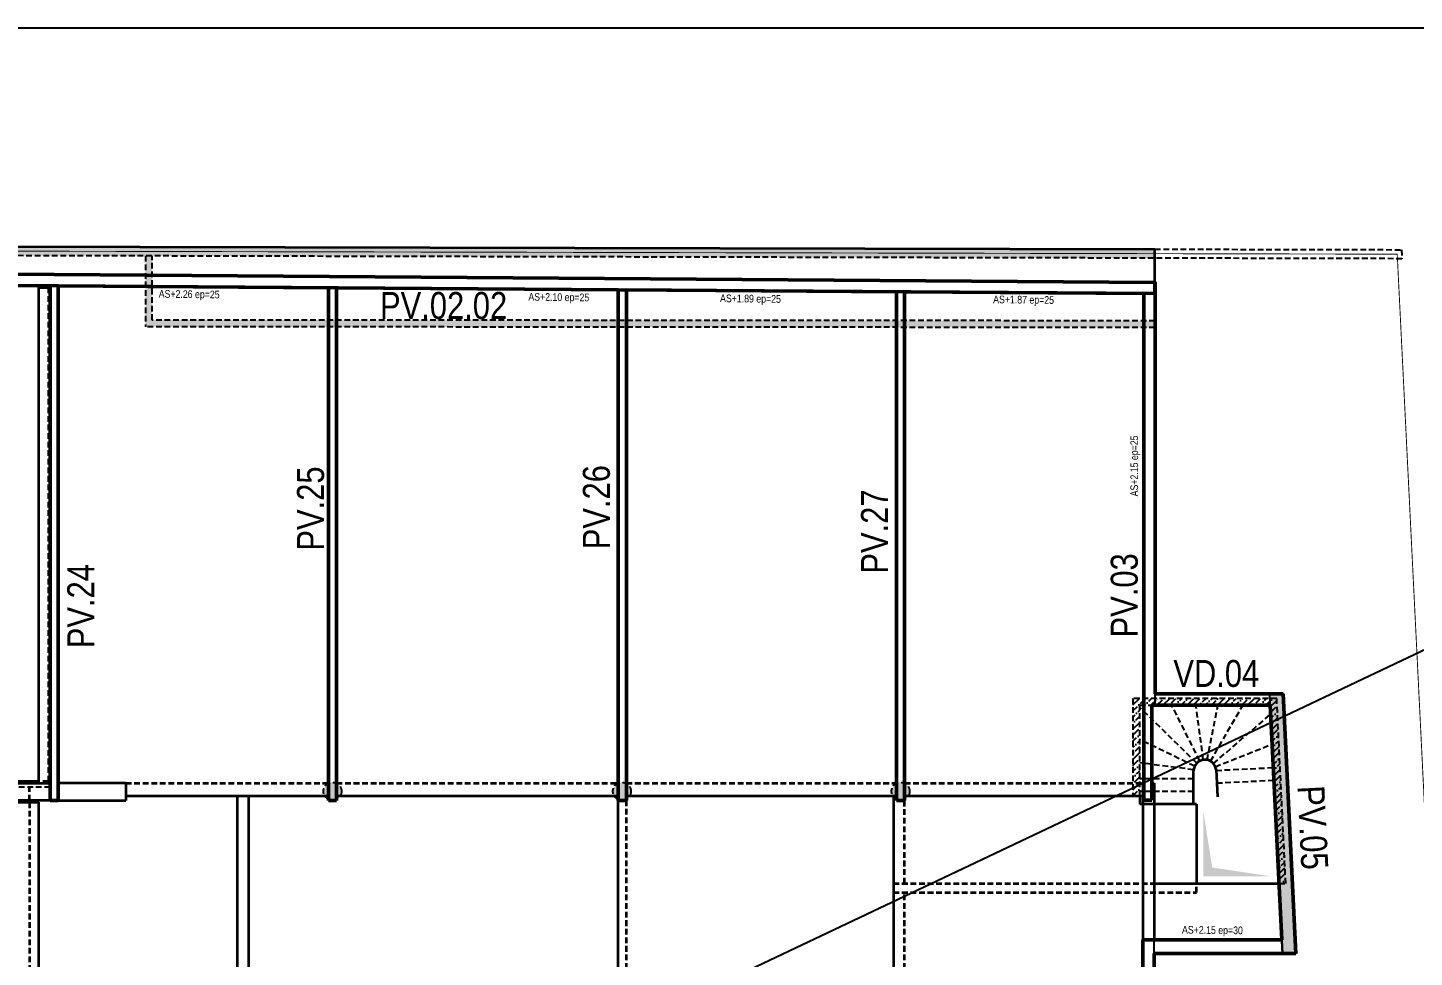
# Model space of a CAD drawing. Extents: x -10329 to 23244, y -15032 to -6928.
# Drawn here: x -1895 to 1190, y -9287 to -7219 of the extents above; entities that cross this region are included whole.
import ezdxf
from ezdxf.enums import TextEntityAlignment as Align

# ---------------------------------------------------------------- set-up
doc = ezdxf.new("R2010")
doc.units = 0
doc.linetypes.add('CACHEX2', pattern=[19.05, 12.7, -6.35])
doc.linetypes.add('MIXTE', pattern=[1, 0.5, -0.25, 0, -0.25])
doc.layers.get('Defpoints').update_dxf_attribs({"color": 53})
doc.layers.add('limites', color=242, linetype='MIXTE')
doc.layers.add('PYC_HOZ_BET_VU', color=252, linetype='Continuous')
for name, color, linetype, lineweight in [('PYC_Béton vu', 60, 'Continuous', 35), ('PYC_Impact niveau supérieur', 251, 'CACHEX2', 25), ('PYC_Ombrage trémie', 7, 'Continuous', 18), ('PYC_Poutres', 102, 'Continuous', 35), ('PYC_Voiles béton armé', 6, 'Continuous', 50), ('PYC_Voiles béton armé - Repère', 233, 'Continuous', 35)]:
    doc.layers.add(name, color=color, linetype=linetype, lineweight=lineweight)
doc.styles.add('PYC_Texte_Reperage', font='ARIALN.TTF')
doc.styles.get("Standard").update_dxf_attribs({"font": 'ARIAL.TTF'})
doc.linetypes.add('RBx0.50', pattern='A,0.25,-0.025,["V",Standard,S=0.05,R=0,X=-0.025,Y=-0.05],-0.05,["V",Standard,S=0.05,R=180,X=0.025,Y=0.05],-0.025', length=0.35)
pattern_1 = [(45, (-4032.7195, -8917.559), (5.051394, 18.521778), [23.8125, -4.7625, 0, -4.7625])]

# ---------------------------------------------------------------- blocks, each defined once
blk = doc.blocks.new('*U40')
at = {"color": 0, "linetype": 'Continuous', "lineweight": 25}
blk.add_solid([(15, -167.5), (15, -15), (35, -35), (161, -15)], dxfattribs=at)

msp = doc.modelspace()

# ---------------------------------------------------------------- hatches: boundary and pattern name
msp.add_hatch(color=2).paths.add_polyline_path([(898.499, -8701.059), (868.463, -8701.059), (896.87, -9279.53), (926.834, -9278.059)])
at = {"layer": 'PYC_Impact niveau supérieur'}
h = msp.add_hatch(dxfattribs=at)
h.set_pattern_fill('ANSI36', color=256, scale=3, style=0)
h.set_pattern_definition(pattern_1)
h.paths.add_polyline_path([(613.103, -7731.753), (613.103, -7711.753), (-2144.972, -7705.725), (-2663.72, -7701.638), (-2663.72, -7721.639), (-2145.073, -7725.725)])
h = msp.add_hatch(dxfattribs=at)
h.set_pattern_fill('ANSI36', color=256, scale=3, style=0)
h.set_pattern_definition(pattern_1)
h.paths.add_polyline_path([(613.28, -7886.046), (613.28, -7871.047), (-1617.719, -7869.381), (-1617.719, -7726.878), (-1632.719, -7726.845), (-1632.719, -7884.372)])
h = msp.add_hatch(dxfattribs=at)
h.set_pattern_fill('ANSI36', color=256, scale=3, style=0)
h.set_pattern_definition(pattern_1)
h.paths.add_polyline_path([(579.28, -8927.559), (579.28, -8726.059), (869.691, -8726.059), (889.136, -9122.03), (904.151, -9121.981), (883.972, -8711.059), (564.28, -8711.059), (564.28, -8927.559)])
h = msp.add_hatch(dxfattribs=at)
h.set_pattern_fill('DOTS', color=256, scale=3, angle=43, style=0)
h.set_pattern_definition([(43, (-2717.7195, -9921.5586), (-1.506481, 5.1070806), [0, -4.7625])])
h.paths.add_polyline_path([(-3669.189, -11730.968), (-3687.02, -11733.43), (-3653.567, -11975.784), (-3551.006, -11933.332), (-3557.89, -11916.7), (-3638.923, -11950.241)])
h.paths.add_polyline_path([(-3122.281, -11755.875), (-3129.165, -11739.244), (-3343.528, -11827.972), (-3336.644, -11844.604)])
h.paths.add_polyline_path([(-3727.712, -11306.988), (-3745.543, -11309.45), (-3718.743, -11503.609), (-3700.912, -11501.147)])
h.paths.add_polyline_path([(-3080.72, -11090.559), (-3757.725, -11090.559), (-3767.024, -11022.189), (-3784.855, -11024.65), (-3758.123, -11218.314), (-3740.292, -11215.853), (-3754.964, -11108.559), (-3080.72, -11108.559)])
h.paths.add_polyline_path([(-3807.703, -10727.483), (-3825.534, -10729.944), (-3797.435, -10933.514), (-3779.604, -10931.053)])
h.paths.add_polyline_path([(-3306.72, -10477.559), (-3842.339, -10477.559), (-3856.381, -10374.827), (-3874.212, -10377.288), (-3857.257, -10500.123), (-3839.426, -10497.662), (-3839.578, -10495.559), (-3306.72, -10495.559)], flags=17)
h.paths.add_polyline_path([(-3902.188, -10042.973), (-3920.019, -10045.434), (-3905.935, -10147.467), (-3888.104, -10145.006)], flags=16)
h.paths.add_polyline_path([(-3947.311, -9716.073), (-3965.142, -9718.534), (-3932.598, -9954.299), (-3914.767, -9951.837)], flags=17)
h.paths.add_polyline_path([(-2845.72, -8908.559), (-4076.945, -8908.559), (-4061.267, -9022.137), (-4043.436, -9019.676), (-4056.289, -8926.559), (-2863.72, -8926.559), (-2863.72, -9005.559), (-2845.72, -9005.559)])
h.paths.add_polyline_path([(-4011.713, -9249.497), (-4029.544, -9251.958), (-4013.409, -9368.85), (-3995.578, -9366.388)])
h.paths.add_polyline_path([(-2814.22, -9208.559), (-2845.72, -9208.559), (-2845.72, -9097.559), (-2863.72, -9097.559), (-2863.72, -9226.559), (-2814.22, -9226.559)])
h.paths.add_polyline_path([(-2645.72, -9208.559), (-2722.22, -9208.559), (-2722.22, -9226.559), (-2663.72, -9226.559), (-2663.72, -9320.559), (-2645.72, -9320.559)])
h.paths.add_polyline_path([(-2645.72, -9412.559), (-2663.72, -9412.559), (-2663.72, -9589.559), (-2645.72, -9589.559)])
edge = h.paths.add_edge_path()
edge.add_arc((-2398.72, -10055.559), 20, 0, 360)
edge = h.paths.add_edge_path(flags=17)
edge.add_arc((-2820.72, -10291.559), 25, 0, 360)
h.paths.add_polyline_path([(-2916.696, -11670.78), (-2923.58, -11654.149), (-3044.159, -11704.058), (-3037.275, -11720.69)])
h.paths.add_polyline_path([(-2214.474, -11380.119), (-2221.358, -11363.488), (-2355.797, -11419.134), (-2348.913, -11435.766)])
h.paths.add_polyline_path([(-1872.72, -10657.559), (-1890.72, -10657.559), (-1890.72, -11246.112), (-1786.591, -11203.011), (-1793.475, -11186.38), (-1872.72, -11219.18)])
h.paths.add_polyline_path([(-1371.725, -11031.292), (-1378.609, -11014.66), (-1579.112, -11097.652), (-1572.228, -11114.283)])
h.paths.add_polyline_path([(-1609.72, -10379.059), (-1890.72, -10379.059), (-1890.72, -10397.059), (-1609.72, -10397.059)])
edge = h.paths.add_edge_path()
edge.add_line((-1894.72, -10035.559), (-1903.72, -10035.559))
edge.add_arc((-1903.72, -10055.559), 20, 90, 270)
edge.add_line((-1903.72, -10075.559), (-1894.72, -10075.559))
edge.add_line((-1894.72, -10075.559), (-1894.72, -10035.559))
edge = h.paths.add_edge_path()
edge.add_line((-1881.72, -10035.559), (-1890.72, -10035.559))
edge.add_line((-1890.72, -10035.559), (-1890.72, -10075.559))
edge.add_line((-1890.72, -10075.559), (-1881.72, -10075.559))
edge.add_arc((-1881.72, -10055.559), 20, 270, 450)
edge = h.paths.add_edge_path()
edge.add_arc((-1606.72, -10055.559), 20, 0, 360)
edge = h.paths.add_edge_path(flags=17)
edge.add_arc((-1037.72, -10010.559), 25, 0, 360)
h.paths.add_polyline_path([(-562.72, -9387.559), (38.28, -9387.559), (38.28, -9460.559), (56.28, -9460.559), (56.28, -9369.559), (-585.72, -9369.559), (-585.72, -9387.559), (-580.72, -9387.559), (-580.72, -9847.559), (-594.72, -9847.559), (-594.72, -9865.559), (-580.72, -9865.559), (-580.72, -10013.059), (-562.72, -10013.059)])
h.paths.add_polyline_path([(-594.661, -10709.652), (-601.545, -10693.02), (-728.592, -10745.607), (-721.708, -10762.239)], flags=17)
h.paths.add_polyline_path([(-320.702, -10596.256), (-327.586, -10579.624), (-516.539, -10657.835), (-509.655, -10674.467)])
h.paths.add_polyline_path([(56.28, -10440.217), (56.28, -10361.059), (38.28, -10361.059), (38.28, -10428.186), (-113.223, -10490.896), (-106.339, -10507.528)])
h.paths.add_polyline_path([(56.28, -10112.059), (38.28, -10112.059), (38.28, -10269.059), (56.28, -10269.059)])
h.paths.add_polyline_path([(56.28, -9812.559), (38.28, -9812.559), (38.28, -10020.059), (56.28, -10020.059)])
h.paths.add_polyline_path([(56.28, -9552.559), (38.28, -9552.559), (38.28, -9720.559), (56.28, -9720.559)], flags=17)
edge = h.paths.add_edge_path()
edge.add_arc((47.28, -8917.559), 20, 0, 360)
edge = h.paths.add_edge_path()
edge.add_arc((-572.72, -8917.559), 20, 0, 360)
edge = h.paths.add_edge_path()
edge.add_arc((-1216.72, -8917.559), 20, 0, 360)
h.paths.add_polyline_path([(-3133.72, -10625.559), (-3133.72, -9549.559), (-3970.433, -9549.559), (-3982.999, -9457.524), (-4000.83, -9459.985), (-3977.721, -9627.398), (-3959.89, -9624.937), (-3967.672, -9567.559), (-3151.72, -9567.559), (-3151.72, -10477.559), (-3216.72, -10477.559), (-3216.72, -10495.559), (-3151.72, -10495.559), (-3151.72, -10625.559)])
h.paths.add_polyline_path([(-1912.72, -10657.559), (-1912.72, -11235.737), (-2006.995, -11274.759), (-2000.111, -11291.391), (-1894.72, -11247.768), (-1894.72, -10657.559)])
h.paths.add_polyline_path([(-2657.72, -10625.559), (-2675.72, -10625.559), (-2675.72, -11551.555), (-2838.574, -11618.964), (-2831.69, -11635.595), (-2433.918, -11470.951), (-2440.802, -11454.319), (-2657.72, -11544.105)])
h.paths.add_polyline_path([(-874.72, -10173.559), (-874.72, -9865.559), (-694.72, -9865.559), (-694.72, -9847.559), (-1182.72, -9847.559), (-1182.72, -9387.559), (-735.72, -9387.559), (-735.72, -9369.559), (-1427.72, -9369.559), (-1427.72, -9751.559), (-1409.72, -9751.559), (-1409.72, -9387.559), (-1200.72, -9387.559), (-1200.72, -9908.559), (-1409.72, -9908.559), (-1409.72, -9850.559), (-1427.72, -9850.559), (-1427.72, -9926.559), (-1200.72, -9926.559), (-1200.72, -10173.559), (-1002.72, -10173.559), (-1002.72, -10155.559), (-1182.72, -10155.559), (-1182.72, -9865.559), (-892.72, -9865.559), (-892.72, -10155.559), (-902.72, -10155.559), (-902.72, -10173.559)])
h.paths.add_polyline_path([(-1182.72, -10706.559), (-1182.72, -10379.059), (-1509.72, -10379.059), (-1509.72, -10397.059), (-1200.72, -10397.059), (-1200.72, -10724.559), (-980.72, -10724.559), (-980.72, -10849.967), (-1293.604, -10979.475), (-1286.719, -10996.106), (-806.714, -10797.424), (-813.598, -10780.793), (-962.72, -10842.516), (-962.72, -10360.903), (-581.029, -10203.121), (-580.72, -10273.559), (-562.72, -10273.559), (-562.72, -10113.059), (-580.72, -10113.059), (-580.41, -10182.97), (-980.72, -10348.872), (-980.72, -10706.559)])
h.paths.add_polyline_path([(-3008.72, -9919.559), (-2715.72, -9919.559), (-2715.72, -10123.559), (-2983.72, -10123.559), (-2983.72, -10156.559), (-2965.72, -10156.559), (-2965.72, -10141.559), (-2675.72, -10141.559), (-2675.72, -10436.559), (-2965.72, -10436.559), (-2965.72, -10256.559), (-2983.72, -10256.559), (-2983.72, -10454.559), (-2657.72, -10454.559), (-2657.72, -10123.559), (-2697.72, -10123.559), (-2697.72, -9919.559), (-2645.72, -9919.559), (-2645.72, -9681.559), (-2663.72, -9681.559), (-2663.72, -9901.559), (-3008.72, -9901.559)])

# ---------------------------------------------------------------- linework, layer by layer
at = {"color": 1}
msp.add_lwpolyline([(-10328.724, -14072.899), (4130.259, -7219.282)], dxfattribs=at)
at = {"color": 2}
msp.add_lwpolyline([(868.463, -8701.059), (898.499, -8701.059), (926.834, -9278.059), (896.87, -9279.53)], close=True, dxfattribs=at)
at = {"layer": 'Defpoints'}
msp.add_lwpolyline([(-6087.897, -7219.282), (1889.075, -7219.282), (1889.075, -14072.899), (-6087.897, -14072.899)], close=True, dxfattribs=at)
at = {"layer": 'limites', "ltscale": 150, "const_width": 2, "flags": 128}
msp.add_lwpolyline([(1318.83, -11098.226), (601.041, -11387.299), (-925.512, -12028.794), (-1738.386, -12356.789), (-2773.937, -12810.42), (-2891.292, -12853.144), (-3127.837, -12946.037), (-3669.751, -13167.798), (-4315.374, -13505.633), (-4866.173, -13801.56), (-4935.281, -13331.624), (-5140.065, -11877.607), (-5212.444, -11403.823), (-5355.007, -10369.252), (-5491.872, -9385.052), (-5561.731, -8881.707), (-5613.541, -8503.048), (-5715.401, -7769.271), (-4979.569, -7732.648), (-4978.859, -7732.623), (-4129.497, -7701.928), (-4000.89, -7702.533), (-3549.959, -7704.656), (-2145.023, -7715.725), (1152.191, -7722.931)], close=True, dxfattribs=at)
at = {"layer": 'PYC_Béton vu'}
for p, q in [((-2144.972, -7705.725), (613.103, -7711.753)), ((613.103, -7785.583), (613.103, -7711.753)), ((699.242, -8946.005), (699.242, -8872.247)), ((749.074, -8869.355), (752.039, -8929.729)), ((-1869.72, -8895.559), (-1928.72, -8895.559)), ((-1928.72, -8942.059), (-1869.72, -8942.059)), ((579.28, -8927.559), (579.28, -8946.005)), ((705.585, -8946.005), (579.28, -8946.005)), ((705.585, -8946.005), (705.585, -9122.559)), ((611.28, -9122.559), (705.585, -9122.559)), ((705.585, -9122.559), (889.135, -9122.559))]:
    msp.add_line(p, q, dxfattribs=at)
at = {"layer": 'PYC_Béton vu', "linetype": 'CACHEX2'}
msp.add_line((-1848.72, -8895.559), (-1869.72, -8895.559), dxfattribs=at)
at = {"layer": 'PYC_Béton vu'}
for points in [[(-1869.72, -8899.559), (-1869.72, -7797.127), (-1848.72, -7797.127)], [(-1848.72, -7793.078), (-1848.72, -7797.127)], [(-1869.72, -9365.559), (-1869.72, -8942.059)]]:
    msp.add_lwpolyline(points, dxfattribs=at)
at = {"layer": 'PYC_Béton vu', "linetype": 'CACHEX2'}
for points in [[(-1848.72, -7797.127), (-1848.72, -8895.559)], [(-1890.72, -8942.059), (-1890.72, -9365.559)]]:
    msp.add_lwpolyline(points, dxfattribs=at)
at = {"layer": 'PYC_Béton vu'}
msp.add_arc((724.242, -8872.247), 25, 6.643069, 180, dxfattribs=at)
at = {"layer": 'PYC_HOZ_BET_VU', "linetype": 'RBx0.50', "ltscale": 50}
for p, q in [((-1844.72, -7793.096), (-1826.72, -7793.2)), ((-1225.72, -7797.482), (-1207.72, -7797.61)), ((-580.72, -7802.078), (-562.72, -7802.206)), ((38.28, -7806.488), (56.28, -7806.616)), ((613.28, -8726.059), (613.28, -8701.059)), ((869.691, -8726.059), (868.463, -8701.059)), ((611.28, -9278.059), (611.28, -9248.059)), ((895.325, -9248.059), (896.798, -9278.059))]:
    msp.add_line(p, q, dxfattribs=at)
at = {"layer": 'PYC_Impact niveau supérieur'}
for p, q in [((1162.698, -7732.954), (-2145.073, -7725.725)), ((-1632.719, -7726.845), (-1632.719, -7884.372)), ((-1617.719, -7869.381), (-1617.719, -7726.878)), ((1161.711, -7712.952), (1162.698, -7732.954)), ((712.902, -8849.967), (651.086, -8727.247)), ((720.783, -8847.488), (704.437, -8727.247)), ((729.042, -8847.712), (753.008, -8727.247)), ((736.776, -8850.617), (808.004, -8727.247)), ((706.259, -8854.88), (579.242, -8731.052)), ((743.142, -8855.883), (869.707, -8746.787)), ((701.58, -8861.69), (579.242, -8802.512)), ((747.443, -8862.937), (872.95, -8812.822)), ((699.242, -8869.599), (579.242, -8854.311)), ((749.159, -8871.093), (875.507, -8864.888)), ((-1844.72, -8908.559), (-2363.72, -8908.559)), ((699.242, -8890.005), (579.242, -8890.005)), ((750.531, -8899.027), (876.879, -8892.823)), ((699.242, -8918.005), (579.28, -8918.005))]:
    msp.add_line(p, q, dxfattribs=at)
for points in [[(613.103, -7711.753), (1161.711, -7712.952)], [(613.28, -7886.046), (-1632.719, -7884.372)], [(613.28, -7871.047), (-1617.719, -7869.381)], [(579.28, -8927.559), (579.28, -8726.059), (869.691, -8726.059), (889.135, -9122.559), (904.151, -9122.559), (883.972, -8711.059), (564.28, -8711.059), (564.28, -8927.559), (579.28, -8927.559)]]:
    msp.add_lwpolyline(points, dxfattribs=at)
for centre in [(-1216.72, -8917.559), (-572.72, -8917.559), (47.28, -8917.559)]:
    msp.add_circle(centre, 20, dxfattribs=at)
at = {"layer": 'PYC_Poutres'}
for p, q in [((-1924.72, -8899.559), (-1844.72, -8899.559)), ((-1676.72, -8899.559), (-1826.72, -8899.559)), ((-1676.72, -8899.559), (-1676.72, -8938.059)), ((586.28, -8899.559), (586.28, -9248.059)), ((606.28, -8899.559), (611.28, -8899.559)), ((611.28, -8899.559), (611.28, -9248.059)), ((-1844.72, -8938.059), (-1924.72, -8938.059)), ((-1826.72, -8938.059), (-1676.72, -8938.059)), ((-1676.72, -8927.559), (-1225.72, -8927.559)), ((-1427.72, -9369.559), (-1427.72, -8927.559)), ((-1402.72, -9476.059), (-1402.72, -8927.559)), ((-1207.72, -8927.559), (-580.72, -8927.559)), ((-580.72, -9399.559), (-580.72, -8938.059)), ((-562.72, -8927.559), (38.28, -8927.559)), ((31.28, -8927.559), (31.28, -9369.559)), ((56.28, -8927.559), (586.28, -8927.559))]:
    msp.add_line(p, q, dxfattribs=at)
at = {"layer": 'PYC_Poutres', "linetype": 'CACHEX2'}
for p, q in [((-1676.72, -8899.559), (-1225.72, -8899.559)), ((-1207.72, -8899.559), (-580.72, -8899.559)), ((-562.72, -8899.559), (38.28, -8899.559)), ((56.28, -8899.559), (588.28, -8899.559)), ((-562.72, -9369.559), (-562.72, -8938.059)), ((56.28, -9122.559), (56.28, -8938.059)), ((31.28, -9122.559), (611.28, -9122.559)), ((705.585, -9142.559), (705.585, -9122.559)), ((31.28, -9142.559), (705.585, -9142.559)), ((56.28, -9369.559), (56.28, -9142.559))]:
    msp.add_line(p, q, dxfattribs=at)
msp.add_lwpolyline([(-1890.72, -8938.059), (-1890.72, -8899.559)], dxfattribs=at)
at = {"layer": 'PYC_Voiles béton armé'}
for p, q in [((-2965.72, -7763.157), (-1835.72, -7768.135)), ((-1835.72, -7768.135), (613.28, -7785.584)), ((-1844.72, -8938.059), (-1844.72, -7793.096)), ((-1826.72, -8938.059), (-1826.72, -7793.2)), ((-1225.72, -7797.482), (-1225.72, -8938.059)), ((-1207.72, -8938.059), (-1207.72, -7797.61)), ((-580.72, -7802.078), (-580.72, -8938.059)), ((-562.72, -8938.059), (-562.72, -7802.206)), ((613.28, -7785.584), (613.28, -8701.059)), ((38.28, -7806.488), (38.28, -8938.059)), ((56.28, -8938.059), (56.28, -7806.616)), ((588.28, -7810.456), (588.28, -8937.559)), ((606.28, -8937.559), (606.28, -8726.059)), ((606.28, -8726.059), (869.691, -8726.059)), ((613.28, -8701.059), (898.499, -8701.059)), ((895.325, -9248.059), (869.691, -8726.059)), ((898.499, -8701.059), (926.834, -9278.059)), ((-1844.72, -8938.059), (-1826.72, -8938.059)), ((-1225.72, -8938.059), (-1207.72, -8938.059)), ((-580.72, -8938.059), (-562.72, -8938.059)), ((38.28, -8938.059), (56.28, -8938.059)), ((588.28, -8937.559), (606.28, -8937.559)), ((586.28, -9248.059), (895.325, -9248.059)), ((586.28, -9997.059), (586.28, -9248.059)), ((926.834, -9278.059), (611.28, -9278.059)), ((611.28, -9278.059), (611.28, -10443.183))]:
    msp.add_line(p, q, dxfattribs=at)
for points in [[(-3133.72, -8908.559), (-3133.713, -8386.559), (-2947.72, -8386.559), (-2947.72, -7788.288), (-1826.72, -7793.2), (-580.72, -7802.078), (613.103, -7810.407), (613.103, -7785.583), (-1835.72, -7768.135), (-2965.72, -7763.157), (-4683.72, -7873.369), (-5250.22, -7896.088), (-5250.22, -7960.059), (-5558.22, -7960.059), (-5558.22, -8300.059), (-5388.22, -8300.059), (-5388.22, -8949.084), (-5265.714, -9836.594), (-5240.949, -9833.176)], [(-2645.72, -7789.567), (-1844.72, -7793.096)], [(-1826.72, -7793.2), (-1225.72, -7797.482)], [(-1207.72, -7797.61), (-580.72, -7802.078)], [(-562.72, -7802.206), (38.28, -7806.488)], [(56.28, -7806.616), (588.28, -7810.407)]]:
    msp.add_lwpolyline(points, dxfattribs=at)

# ---------------------------------------------------------------- block references
at = {"layer": 'PYC_Ombrage trémie', "rotation": 90}
msp.add_blockref('*U40', (705.585, -9122.03), dxfattribs=at)

# ---------------------------------------------------------------- texts
at = {"layer": 'PYC_Voiles béton armé - Repère', "style": 'PYC_Texte_Reperage'}
for s, height, rotation, p in [('AS+2.26 ep=25', 17, 359.330288, (-1535.538, -7811.891)), ('AS+2.10 ep=25', 17, 359.330288, (-713.166, -7818.488)), ('AS+1.89 ep=25', 17, 359.330288, (-286.659, -7821.774)), ('AS+1.87 ep=25', 17, 359.330288, (320.922, -7824.168)), ('AS+2.15 ep=25', 17, 90, (567.103, -8193.897)), ('PV.25', 60, 90, (-1265.544, -8288.7)), ('PV.26', 60, 90, (-629.577, -8285.608)), ('PV.27', 60, 90, (-10.787, -8339.865)), ('PV.24', 60, 90, (-1776.611, -8505.705)), ('PV.03', 60, 90, (544.865, -8481.789)), ('VD.04', 60, 359.999935, (749.632, -8655.363)), ('PV.05', 60, 272.811374, (964.501, -8998.183)), ('AS+2.15 ep=30', 17, 359.330288, (741.049, -9226.188))]:
    msp.add_text(s, height=height, rotation=rotation, dxfattribs=at).set_placement(p, align=Align.MIDDLE_CENTER)
msp.add_text('PV.02.02', height=60, dxfattribs=at).set_placement((-969.437, -7837.048), align=Align.MIDDLE_CENTER)

doc.saveas('drawing.dxf')
